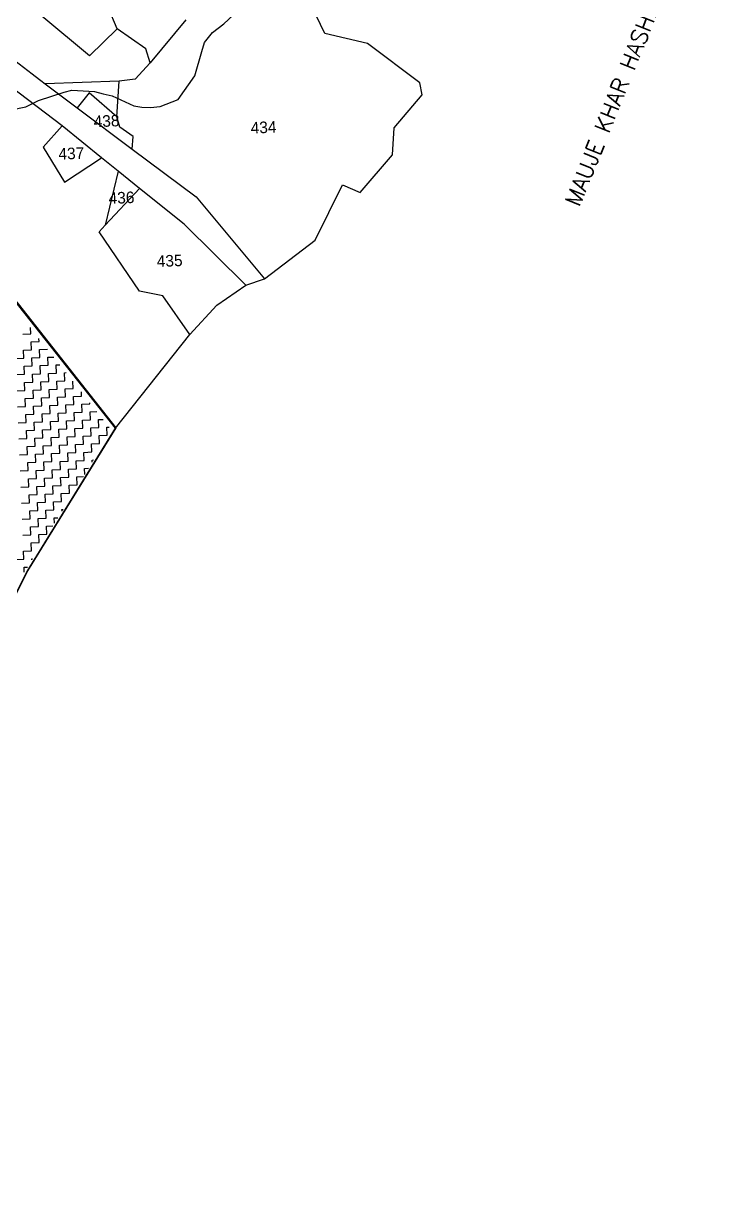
# Model space of a CAD drawing. Header units: metres. Extents: x 281802 to 284768, y 2076477 to 2081449.
# Drawn here: x 282537 to 282908, y 2076743 to 2077365 of the extents above; entities that cross this region are included whole.
import ezdxf
from ezdxf.enums import TextEntityAlignment as Align

# ---------------------------------------------------------------- set-up
doc = ezdxf.new("R2010")
doc.units = ezdxf.units.M
for name, color, linetype in [('LINE_WATER', 4, 'Continuous'), ('POLY_HATCH', 12, 'Continuous'), ('POLY_PARCEL', 6, 'Continuous'), ('POLY_ROAD', 30, 'Continuous'), ('TEXT_MAPOUT', 7, 'Continuous'), ('TEXT_PARCEL', 7, 'Continuous'), ('V_BOUND_LINE', 7, 'Continuous')]:
    doc.layers.add(name, color=color, linetype=linetype)
doc.styles.get("Standard").update_dxf_attribs({"font": 'simplex.shx'})
doc.styles.add('TEXT_MAP', font='')
doc.styles.get('TEXT_MAP').set_extended_font_data('Kruti Dev 050')

msp = doc.modelspace()

# ---------------------------------------------------------------- linework, layer by layer
at = {"layer": 'LINE_WATER'}
for p, q in [((282644.76, 2077365.15), (282650.08, 2077369.96)), ((282634.44, 2077355.24), (282638.82, 2077360.62)), ((282638.82, 2077360.62), (282644.76, 2077365.15)), ((282633.11, 2077350.29), (282634.44, 2077355.24)), ((282629.35, 2077337.29), (282633.11, 2077350.29)), ((282620.37, 2077324.68), (282629.35, 2077337.29)), ((282559.26, 2077328.63), (282563.51, 2077329.72)), ((282563.51, 2077329.72), (282575.48, 2077328.98)), ((282575.48, 2077328.98), (282580.13, 2077327.64)), ((282538.76, 2077320.76), (282545.66, 2077324.1)), ((282545.66, 2077324.1), (282559.26, 2077328.63)), ((282580.13, 2077327.64), (282585.07, 2077326.62)), ((282585.07, 2077326.62), (282596.62, 2077321.27)), ((282610.72, 2077320.92), (282620.37, 2077324.68)), ((282530.86, 2077319.22), (282538.76, 2077320.76)), ((282596.62, 2077321.27), (282600.93, 2077320.52)), ((282600.93, 2077320.52), (282605.53, 2077320.41)), ((282605.53, 2077320.41), (282610.72, 2077320.92))]:
    msp.add_line(p, q, dxfattribs=at)
at = {"layer": 'POLY_HATCH'}
for p, q in [((282587.26, 2077148.86), (282517.72, 2077236.83)), ((282539.94, 2077072.24), (282587.26, 2077148.86)), ((282373.25, 2076743.25), (282539.94, 2077072.24))]:
    msp.add_line(p, q, dxfattribs=at)
at = {"layer": 'POLY_HATCH', "linetype": 'Continuous'}
for p, q in [((282537.13, 2077199), (282541.42, 2077199.18)), ((282541.42, 2077199.18), (282541.29, 2077202.51)), ((282541.6, 2077194.88), (282545.9, 2077195.05)), ((282541.77, 2077190.58), (282541.6, 2077194.88)), ((282545.9, 2077195.05), (282545.83, 2077196.77)), ((282533.35, 2077185.93), (282537.65, 2077186.11)), ((282537.47, 2077190.41), (282541.77, 2077190.58)), ((282537.65, 2077186.11), (282537.47, 2077190.41)), ((282541.95, 2077186.28), (282546.24, 2077186.46)), ((282542.12, 2077181.98), (282541.95, 2077186.28)), ((282546.07, 2077190.75), (282550.37, 2077190.93)), ((282546.24, 2077186.46), (282546.07, 2077190.75)), ((282550.37, 2077190.93), (282550.37, 2077191.03)), ((282550.54, 2077186.63), (282553.74, 2077186.76)), ((282550.72, 2077182.33), (282550.54, 2077186.63)), ((282537.82, 2077181.81), (282542.12, 2077181.98)), ((282538, 2077177.51), (282537.82, 2077181.81)), ((282546.42, 2077182.16), (282550.72, 2077182.33)), ((282546.59, 2077177.86), (282546.42, 2077182.16)), ((282555.02, 2077182.51), (282557.04, 2077182.59)), ((282555.19, 2077178.21), (282555.02, 2077182.51)), ((282533.7, 2077177.34), (282538, 2077177.51)), ((282538.17, 2077173.21), (282542.47, 2077173.39)), ((282542.29, 2077177.68), (282546.59, 2077177.86)), ((282542.47, 2077173.39), (282542.29, 2077177.68)), ((282546.77, 2077173.56), (282551.07, 2077173.73)), ((282546.94, 2077169.26), (282546.77, 2077173.56)), ((282550.89, 2077178.03), (282555.19, 2077178.21)), ((282551.07, 2077173.73), (282550.89, 2077178.03)), ((282555.36, 2077173.91), (282559.66, 2077174.08)), ((282555.54, 2077169.61), (282555.36, 2077173.91)), ((282559.49, 2077178.38), (282560.34, 2077178.42)), ((282559.66, 2077174.08), (282559.49, 2077178.38)), ((282564.14, 2077169.96), (282563.98, 2077173.81)), ((282534.05, 2077168.74), (282538.34, 2077168.91)), ((282538.34, 2077168.91), (282538.17, 2077173.21)), ((282542.64, 2077169.09), (282546.94, 2077169.26)), ((282542.82, 2077164.79), (282542.64, 2077169.09)), ((282551.24, 2077169.44), (282555.54, 2077169.61)), ((282551.41, 2077165.14), (282551.24, 2077169.44)), ((282559.84, 2077169.78), (282564.14, 2077169.96)), ((282560.01, 2077165.49), (282559.84, 2077169.78)), ((282568.61, 2077165.83), (282568.52, 2077168.07)), ((282538.52, 2077164.61), (282542.82, 2077164.79)), ((282538.69, 2077160.32), (282538.52, 2077164.61)), ((282547.12, 2077164.96), (282551.41, 2077165.14)), ((282547.29, 2077160.66), (282547.12, 2077164.96)), ((282551.59, 2077160.84), (282555.89, 2077161.01)), ((282555.71, 2077165.31), (282560.01, 2077165.49)), ((282555.89, 2077161.01), (282555.71, 2077165.31)), ((282560.19, 2077161.19), (282564.48, 2077161.36)), ((282560.36, 2077156.89), (282560.19, 2077161.19)), ((282564.31, 2077165.66), (282568.61, 2077165.83)), ((282564.48, 2077161.36), (282564.31, 2077165.66)), ((282568.78, 2077161.54), (282573.08, 2077161.71)), ((282568.96, 2077157.24), (282568.78, 2077161.54)), ((282573.08, 2077161.71), (282573.06, 2077162.33)), ((282534.39, 2077160.14), (282538.69, 2077160.32)), ((282538.87, 2077156.02), (282543.17, 2077156.19)), ((282539.04, 2077151.72), (282538.87, 2077156.02)), ((282542.99, 2077160.49), (282547.29, 2077160.66)), ((282543.17, 2077156.19), (282542.99, 2077160.49)), ((282547.46, 2077156.37), (282551.76, 2077156.54)), ((282547.64, 2077152.07), (282547.46, 2077156.37)), ((282551.76, 2077156.54), (282551.59, 2077160.84)), ((282556.06, 2077156.71), (282560.36, 2077156.89)), ((282556.24, 2077152.42), (282556.06, 2077156.71)), ((282564.66, 2077157.06), (282568.96, 2077157.24)), ((282564.83, 2077152.76), (282564.66, 2077157.06)), ((282573.26, 2077157.41), (282576.83, 2077157.56)), ((282573.43, 2077153.11), (282573.26, 2077157.41)), ((282534.74, 2077151.54), (282539.04, 2077151.72)), ((282543.34, 2077151.89), (282547.64, 2077152.07)), ((282543.51, 2077147.59), (282543.34, 2077151.89)), ((282551.94, 2077152.24), (282556.24, 2077152.42)), ((282552.11, 2077147.94), (282551.94, 2077152.24)), ((282560.53, 2077152.59), (282564.83, 2077152.76)), ((282560.71, 2077148.29), (282560.53, 2077152.59)), ((282565.01, 2077148.47), (282569.31, 2077148.64)), ((282565.18, 2077144.17), (282565.01, 2077148.47)), ((282569.13, 2077152.94), (282573.43, 2077153.11)), ((282569.31, 2077148.64), (282569.13, 2077152.94)), ((282573.6, 2077148.81), (282577.9, 2077148.99)), ((282573.78, 2077144.52), (282573.6, 2077148.81)), ((282577.73, 2077153.29), (282580.13, 2077153.38)), ((282577.9, 2077148.99), (282577.73, 2077153.29)), ((282582.2, 2077149.16), (282583.42, 2077149.21)), ((282582.38, 2077144.86), (282582.2, 2077149.16)), ((282535.09, 2077142.95), (282539.39, 2077143.12)), ((282539.22, 2077147.42), (282543.51, 2077147.59)), ((282539.39, 2077143.12), (282539.22, 2077147.42)), ((282543.69, 2077143.3), (282547.99, 2077143.47)), ((282543.86, 2077139), (282543.69, 2077143.3)), ((282547.81, 2077147.77), (282552.11, 2077147.94)), ((282547.99, 2077143.47), (282547.81, 2077147.77)), ((282552.29, 2077143.64), (282556.58, 2077143.82)), ((282552.46, 2077139.35), (282552.29, 2077143.64)), ((282556.41, 2077148.12), (282560.71, 2077148.29)), ((282556.58, 2077143.82), (282556.41, 2077148.12)), ((282560.88, 2077143.99), (282565.18, 2077144.17)), ((282561.06, 2077139.69), (282560.88, 2077143.99)), ((282569.48, 2077144.34), (282573.78, 2077144.52)), ((282569.65, 2077140.04), (282569.48, 2077144.34)), ((282578.08, 2077144.69), (282582.38, 2077144.86)), ((282578.25, 2077140.39), (282578.08, 2077144.69)), ((282539.56, 2077138.82), (282543.86, 2077139)), ((282539.74, 2077134.52), (282539.56, 2077138.82)), ((282548.16, 2077139.17), (282552.46, 2077139.35)), ((282548.33, 2077134.87), (282548.16, 2077139.17)), ((282556.76, 2077139.52), (282561.06, 2077139.69)), ((282556.93, 2077135.22), (282556.76, 2077139.52)), ((282565.36, 2077139.87), (282569.65, 2077140.04)), ((282565.53, 2077135.57), (282565.36, 2077139.87)), ((282573.95, 2077140.22), (282578.25, 2077140.39)), ((282574.13, 2077135.92), (282573.95, 2077140.22)), ((282535.44, 2077134.35), (282539.74, 2077134.52)), ((282539.91, 2077130.23), (282544.21, 2077130.4)), ((282540.09, 2077125.93), (282539.91, 2077130.23)), ((282544.04, 2077134.7), (282548.33, 2077134.87)), ((282544.21, 2077130.4), (282544.04, 2077134.7)), ((282548.51, 2077130.57), (282552.81, 2077130.75)), ((282548.68, 2077126.28), (282548.51, 2077130.57)), ((282552.63, 2077135.05), (282556.93, 2077135.22)), ((282552.81, 2077130.75), (282552.63, 2077135.05)), ((282557.11, 2077130.92), (282561.4, 2077131.1)), ((282557.28, 2077126.62), (282557.11, 2077130.92)), ((282561.23, 2077135.4), (282565.53, 2077135.57)), ((282561.4, 2077131.1), (282561.23, 2077135.4)), ((282565.7, 2077131.27), (282570, 2077131.45)), ((282565.88, 2077126.97), (282565.7, 2077131.27)), ((282569.83, 2077135.74), (282574.13, 2077135.92)), ((282570, 2077131.45), (282569.83, 2077135.74)), ((282574.3, 2077131.62), (282575.09, 2077131.65)), ((282574.35, 2077130.45), (282574.3, 2077131.62)), ((282535.79, 2077125.75), (282540.09, 2077125.93)), ((282544.38, 2077126.1), (282548.68, 2077126.28)), ((282544.56, 2077121.8), (282544.38, 2077126.1)), ((282552.98, 2077126.45), (282557.28, 2077126.62)), ((282553.16, 2077122.15), (282552.98, 2077126.45)), ((282561.58, 2077126.8), (282565.88, 2077126.97)), ((282561.75, 2077122.5), (282561.58, 2077126.8)), ((282570.18, 2077127.15), (282572.36, 2077127.23)), ((282570.31, 2077123.91), (282570.18, 2077127.15)), ((282536.14, 2077117.16), (282540.43, 2077117.33)), ((282540.26, 2077121.63), (282544.56, 2077121.8)), ((282540.43, 2077117.33), (282540.26, 2077121.63)), ((282544.73, 2077117.5), (282549.03, 2077117.68)), ((282544.91, 2077113.21), (282544.73, 2077117.5)), ((282548.86, 2077121.98), (282553.16, 2077122.15)), ((282549.03, 2077117.68), (282548.86, 2077121.98)), ((282553.33, 2077117.85), (282557.63, 2077118.03)), ((282553.5, 2077113.55), (282553.33, 2077117.85)), ((282557.45, 2077122.33), (282561.75, 2077122.5)), ((282557.63, 2077118.03), (282557.45, 2077122.33)), ((282561.93, 2077118.2), (282566.23, 2077118.38)), ((282562.1, 2077113.9), (282561.93, 2077118.2)), ((282566.05, 2077122.67), (282569.63, 2077122.82)), ((282566.23, 2077118.38), (282566.05, 2077122.67)), ((282540.61, 2077113.03), (282544.91, 2077113.21)), ((282540.78, 2077108.73), (282540.61, 2077113.03)), ((282549.21, 2077113.38), (282553.5, 2077113.55)), ((282549.38, 2077109.08), (282549.21, 2077113.38)), ((282557.8, 2077113.73), (282562.1, 2077113.9)), ((282557.98, 2077109.43), (282557.8, 2077113.73)), ((282536.48, 2077108.56), (282540.78, 2077108.73)), ((282545.08, 2077108.91), (282549.38, 2077109.08)), ((282545.26, 2077104.61), (282545.08, 2077108.91)), ((282549.55, 2077104.78), (282553.85, 2077104.96)), ((282553.68, 2077109.26), (282557.98, 2077109.43)), ((282553.85, 2077104.96), (282553.68, 2077109.26)), ((282558.15, 2077105.13), (282558.72, 2077105.15)), ((282558.19, 2077104.28), (282558.15, 2077105.13)), ((282536.83, 2077099.96), (282541.13, 2077100.14)), ((282540.96, 2077104.43), (282545.26, 2077104.61)), ((282541.13, 2077100.14), (282540.96, 2077104.43)), ((282545.43, 2077100.31), (282549.73, 2077100.48)), ((282545.6, 2077096.01), (282545.43, 2077100.31)), ((282549.73, 2077100.48), (282549.55, 2077104.78)), ((282554.03, 2077100.66), (282556, 2077100.74)), ((282554.15, 2077097.74), (282554.03, 2077100.66)), ((282541.31, 2077095.84), (282545.6, 2077096.01)), ((282541.48, 2077091.54), (282541.31, 2077095.84)), ((282549.9, 2077096.19), (282553.27, 2077096.32)), ((282550.08, 2077091.89), (282549.9, 2077096.19)), ((282537.18, 2077091.36), (282541.48, 2077091.54)), ((282541.65, 2077087.24), (282545.95, 2077087.41)), ((282541.83, 2077082.94), (282541.65, 2077087.24)), ((282545.78, 2077091.71), (282550.08, 2077091.89)), ((282545.95, 2077087.41), (282545.78, 2077091.71)), ((282537.53, 2077082.77), (282541.83, 2077082.94)), ((282537.7, 2077078.47), (282537.53, 2077082.77)), ((282533.4, 2077078.29), (282537.7, 2077078.47)), ((282537.88, 2077074.17), (282539.63, 2077074.24)), ((282537.98, 2077071.57), (282537.88, 2077074.17)), ((282542, 2077078.64), (282542.36, 2077078.66)), ((282542.02, 2077078.11), (282542, 2077078.64))]:
    msp.add_line(p, q, dxfattribs=at)
at = {"layer": 'POLY_PARCEL'}
for p, q in [((282587.63, 2077362.54), (282582.83, 2077374.01)), ((282572.81, 2077347.98), (282547.28, 2077369.27)), ((282624.47, 2077367.34), (282605.4, 2077344.25)), ((282587.63, 2077362.54), (282572.81, 2077347.98)), ((282603.06, 2077351.84), (282587.63, 2077362.54)), ((282605.4, 2077344.25), (282603.06, 2077351.84)), ((282605.4, 2077344.25), (282597.35, 2077335.53)), ((282597.35, 2077335.53), (282588.73, 2077334.52)), ((282588.73, 2077334.52), (282549.14, 2077332.97)), ((282587.55, 2077315.47), (282588.73, 2077334.52)), ((282572.7, 2077328.19), (282566.31, 2077320.13)), ((282587.55, 2077315.47), (282572.7, 2077328.19)), ((282558.19, 2077310.55), (282548.15, 2077299.19)), ((282589.11, 2077309.87), (282587.55, 2077315.47)), ((282596.32, 2077304.83), (282589.11, 2077309.87)), ((282595.73, 2077298.14), (282596.32, 2077304.83)), ((282548.15, 2077299.19), (282559.44, 2077280.49)), ((282559.44, 2077280.49), (282579.38, 2077293.42)), ((282588.3, 2077286.21), (282581.33, 2077257.34)), ((282581.33, 2077257.34), (282599.63, 2077277.05)), ((282578.09, 2077253.85), (282581.33, 2077257.34)), ((282599.63, 2077222.07), (282578.09, 2077253.85)), ((282586.84, 2077148.63), (282517.3, 2077236.61)), ((282612.15, 2077219.61), (282599.63, 2077222.07)), ((282626.6, 2077198.87), (282612.15, 2077219.61))]:
    msp.add_line(p, q, dxfattribs=at)
at = {"layer": 'POLY_ROAD'}
for p, q in [((282468.29, 2077395.19), (282549.14, 2077332.97)), ((282558.19, 2077310.55), (282530.8, 2077331.47)), ((282549.14, 2077332.97), (282566.31, 2077320.13)), ((282566.31, 2077320.13), (282595.73, 2077298.14)), ((282579.38, 2077293.42), (282558.19, 2077310.55)), ((282595.73, 2077298.14), (282630.03, 2077272.51)), ((282588.3, 2077286.21), (282579.38, 2077293.42)), ((282599.63, 2077277.05), (282588.3, 2077286.21)), ((282623.58, 2077257.86), (282599.63, 2077277.05)), ((282630.03, 2077272.51), (282666.56, 2077228.7)), ((282656.62, 2077225.22), (282623.58, 2077257.86))]:
    msp.add_line(p, q, dxfattribs=at)
at = {"layer": 'V_BOUND_LINE'}
for p, q in [((282698.95, 2077359.98), (282684.35, 2077390.56)), ((282721.78, 2077354.74), (282698.95, 2077359.98)), ((282749.7, 2077333.62), (282721.78, 2077354.74)), ((282750.99, 2077327.16), (282749.7, 2077333.62)), ((282735.95, 2077309.43), (282750.99, 2077327.16)), ((282735.16, 2077295.02), (282735.95, 2077309.43)), ((282717.82, 2077274.79), (282735.16, 2077295.02)), ((282693.82, 2077249.32), (282708.38, 2077279.02)), ((282708.38, 2077279.02), (282717.82, 2077274.79)), ((282666.56, 2077228.7), (282693.82, 2077249.32)), ((282641.05, 2077214.53), (282656.62, 2077225.22)), ((282656.62, 2077225.22), (282666.56, 2077228.7)), ((282626.6, 2077198.87), (282641.05, 2077214.53)), ((282586.84, 2077148.63), (282626.6, 2077198.87)), ((282539.52, 2077072.01), (282586.84, 2077148.63)), ((282372.83, 2076743.02), (282539.52, 2077072.01))]:
    msp.add_line(p, q, dxfattribs=at)

# ---------------------------------------------------------------- texts
at = {"layer": 'TEXT_MAPOUT'}
msp.add_text('MAUJE KHAR HASHIWARE CHI SHIV', height=8.6043, rotation=68.07456, dxfattribs=at).set_placement((282835.15, 2077266.67))
at = {"layer": 'TEXT_PARCEL', "style": 'TEXT_MAP'}
for s, p in [('438', (282582.03, 2077313.18)), ('434', (282666.1, 2077309.76)), ('437', (282563.16, 2077295.79)), ('436', (282590.02, 2077272.08)), ('435', (282615.81, 2077238.32))]:
    msp.add_text(s, height=6.195, rotation=2.32035, dxfattribs=at).set_placement(p, align=Align.MIDDLE)

doc.saveas('drawing.dxf')
